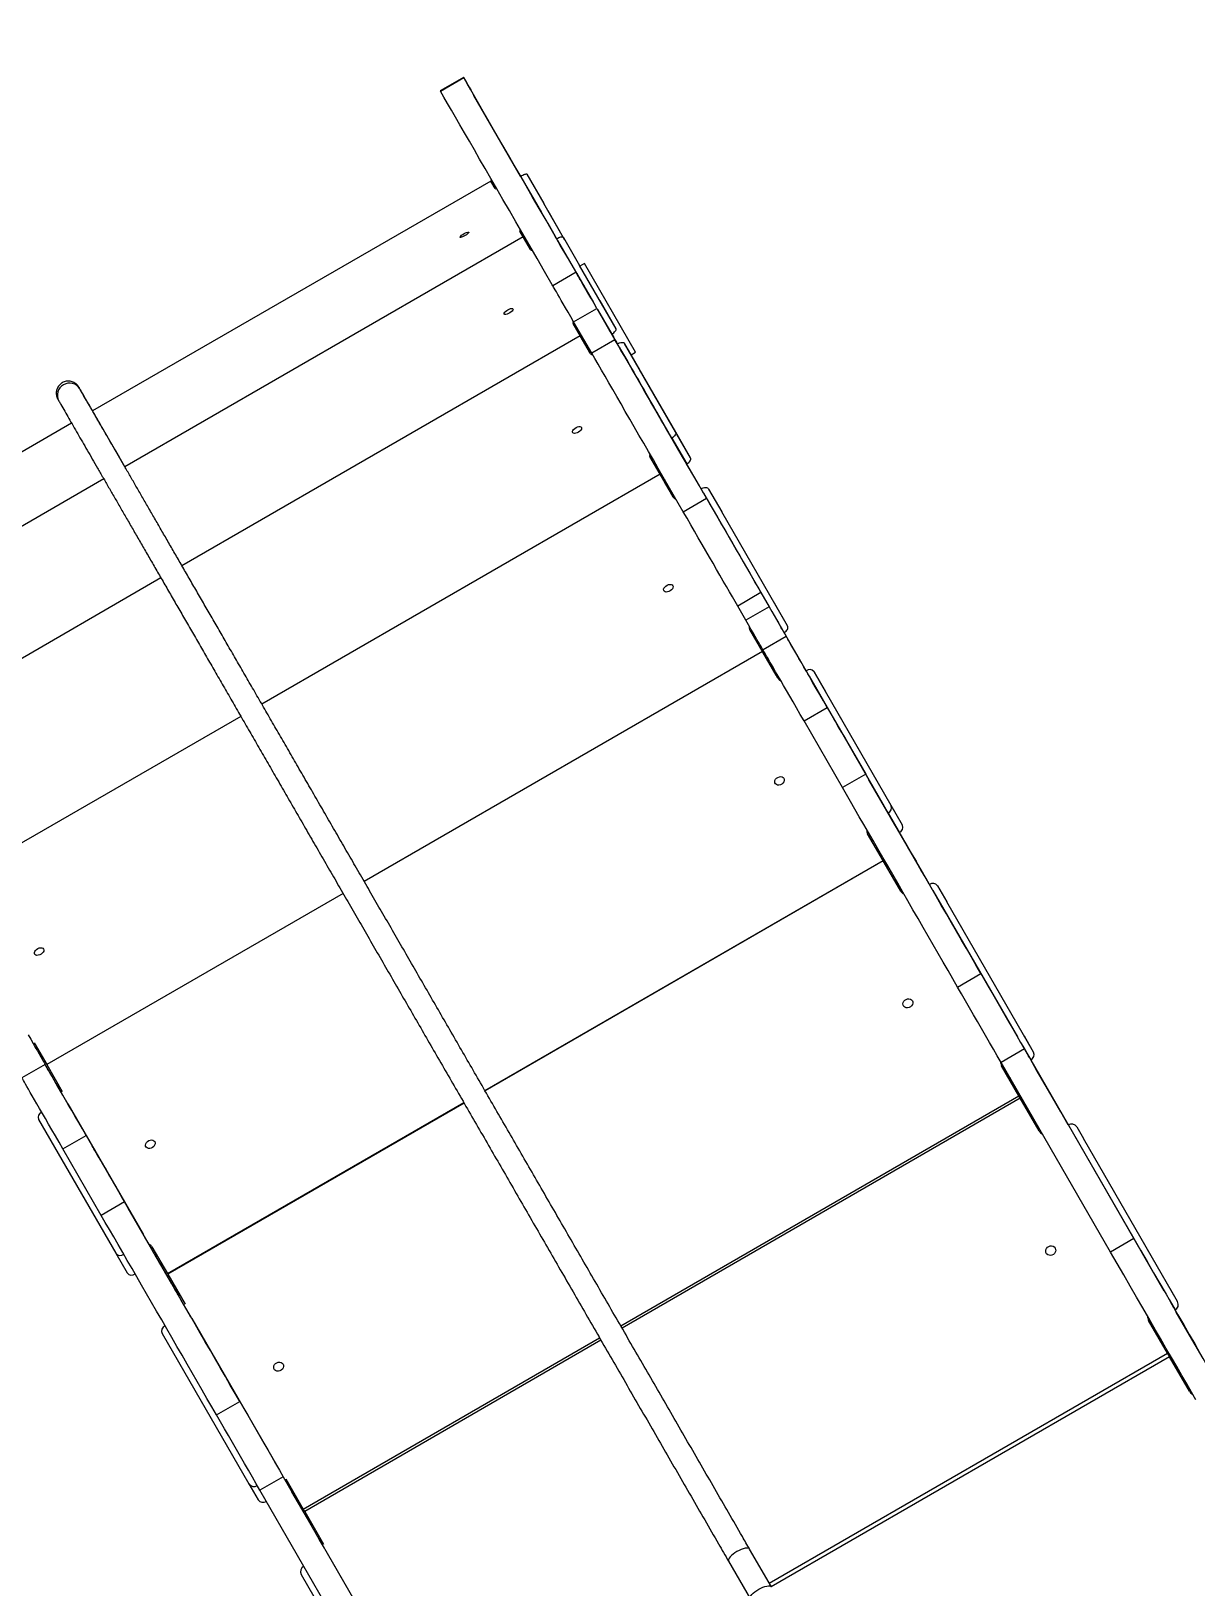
# Model space of a CAD drawing. Header units: millimetres. Extents: x -8083 to 6576, y -6691 to 5601.
# Drawn here: x -3664 to -2754, y 921 to 2137 of the extents above; entities that cross this region are included whole.
import ezdxf

# ---------------------------------------------------------------- set-up
doc = ezdxf.new("R2010")
doc.units = ezdxf.units.MM
for name, color, linetype in [('DIKOM_ОБЪЕКТ', 7, 'Continuous'), ('DIKOM_РАЗМЕР_ЗОНА', 7, 'Continuous'), ('DIKOM_РАЗМЕР_ОБЪЕКТА', 7, 'Continuous')]:
    doc.layers.add(name, color=color, linetype=linetype)
doc.styles.add('style1', font='arial.ttf', dxfattribs={"width": 0.8})
doc.dimstyles.new('1-50', dxfattribs={"dimtxt": 300, "dimasz": 200, "dimexe": 100, "dimexo": 0, "dimgap": 100, "dimtad": 1, "dimtxsty": 'style1', "dimcen": 200, "dimclrd": 7, "dimclre": 7, "dimclrt": 7, "dimadec": 1, "dimazin": 2, "dimtfac": 1, "dimtmove": 0, "dimatfit": 2, "dimfxl": 0, "dimlwd": 25, "dimlwe": 18, "dimarcsym": 0})

# ---------------------------------------------------------------- blocks, each defined once
blk = doc.blocks.new('*D9')
at = {"layer": 'Defpoints', "color": 0, "transparency": 16777216}
for p in [(-396.4, 3600.5), (-7041.6, -3045.5), (-3854.4, -3045.5)]:
    blk.add_point(p, dxfattribs=at)
at = {"layer": 'DIKOM_РАЗМЕР_ОБЪЕКТА', "color": 7, "lineweight": 18, "transparency": 16777216}
for p, q in [((-396.4, 3600.5), (-7141.6, 3600.5)), ((-3854.4, -3045.5), (-7141.6, -3045.5))]:
    blk.add_line(p, q, dxfattribs=at)
at = {"layer": 'DIKOM_РАЗМЕР_ОБЪЕКТА', "color": 7, "lineweight": 25, "transparency": 16777216}
blk.add_line((-7041.6, 3400.5), (-7041.6, -2845.5), dxfattribs=at)
at = {"layer": 'DIKOM_РАЗМЕР_ОБЪЕКТА', "color": 7, "transparency": 16777216}
for points in [[(-7075, 3400.5), (-7008.3, 3400.5), (-7041.6, 3600.5)], [(-7075, -2845.5), (-7008.3, -2845.5), (-7041.6, -3045.5)]]:
    blk.add_solid(points, dxfattribs=at)
at = {"layer": 'DIKOM_РАЗМЕР_ОБЪЕКТА', "color": 7, "transparency": 16777216, "insert": (-7294.8, 463.6), "char_height": 300, "attachment_point": 5, "rotation": 90, "style": 'style1'}
blk.add_mtext('6650', dxfattribs=at)
blk = doc.blocks.new('*D12')
at = {"layer": 'Defpoints', "color": 0, "transparency": 16777216}
for p in [(-682.9, 5600.5), (-7632.5, -5169.1), (-3908.3, -5169.1)]:
    blk.add_point(p, dxfattribs=at)
at = {"layer": 'DIKOM_РАЗМЕР_ЗОНА', "color": 7, "lineweight": 18, "transparency": 16777216}
for p, q in [((-682.9, 5600.5), (-7732.5, 5600.5)), ((-3908.3, -5169.1), (-7732.5, -5169.1))]:
    blk.add_line(p, q, dxfattribs=at)
at = {"layer": 'DIKOM_РАЗМЕР_ЗОНА', "color": 7, "lineweight": 25, "transparency": 16777216}
blk.add_line((-7632.5, 5400.5), (-7632.5, -4969.1), dxfattribs=at)
at = {"layer": 'DIKOM_РАЗМЕР_ЗОНА', "color": 7, "transparency": 16777216}
for points in [[(-7665.9, 5400.5), (-7599.2, 5400.5), (-7632.5, 5600.5)], [(-7665.9, -4969.1), (-7599.2, -4969.1), (-7632.5, -5169.1)]]:
    blk.add_solid(points, dxfattribs=at)
at = {"layer": 'DIKOM_РАЗМЕР_ЗОНА', "color": 7, "transparency": 16777216, "insert": (-7885.7, 474.9), "char_height": 300, "attachment_point": 5, "rotation": 90, "style": 'style1'}
blk.add_mtext('10800', dxfattribs=at)

msp = doc.modelspace()

# ---------------------------------------------------------------- linework, layer by layer
at = {"layer": 'DIKOM_ОБЪЕКТ', "color": 7, "linetype": 'Continuous', "lineweight": 15}
for p, q in [((-3326.058, 2101.04), (-3344.245, 2090.54)), ((-3344.118, 2090.32), (-3325.931, 2100.82)), ((-3281.465, 2023.804), (-3317.937, 2086.974)), ((-3304.679, 2020.007), (-3616.02, 1840.254)), ((-3301.353, 2014.243), (-3304.679, 2020.007)), ((-3301.337, 2014.219), (-3304.679, 2020.007)), ((-3281.23, 2023.388), (-3265.012, 1995.288)), ((-3276.619, 2025.401), (-3263.414, 2002.53)), ((-3246.78, 1973.71), (-3263.414, 2002.53)), ((-3246.78, 1973.71), (-3259.985, 1996.581)), ((-3262.266, 1990.531), (-3253.266, 1974.943)), ((-3260.268, 1987.071), (-3254.399, 1976.906)), ((-3279.489, 1976.359), (-3590.83, 1796.606)), ((-3278.69, 1974.975), (-3282.016, 1980.739)), ((-3273.718, 1966.365), (-3282.016, 1980.739)), ((-3273.755, 1966.425), (-3279.489, 1976.359)), ((-3273.729, 1966.383), (-3279.489, 1976.359)), ((-3273.728, 1966.381), (-3278.69, 1974.975)), ((-3252.482, 1973.578), (-3224.528, 1925.151)), ((-3248.043, 1975.89), (-3235.439, 1954.061)), ((-3246.764, 1973.675), (-3246.78, 1973.71)), ((-3238.122, 1948.679), (-3256.309, 1938.179)), ((-3206.77, 1904.393), (-3235.439, 1954.061)), ((-3231.588, 1955.436), (-3235.072, 1953.424)), ((-3231.588, 1955.436), (-3235.072, 1953.424)), ((-3191.588, 1886.154), (-3231.588, 1955.436)), ((-3231.588, 1955.436), (-3231.588, 1955.436)), ((-3191.588, 1886.154), (-3231.588, 1955.436)), ((-3229.386, 1933.553), (-3233.112, 1940.006)), ((-3232.406, 1938.783), (-3232.403, 1938.785)), ((-3206.77, 1904.393), (-3219.373, 1926.222)), ((-3240, 1909.925), (-3221.814, 1920.425)), ((-3225.846, 1885.407), (-3240, 1909.925)), ((-3221.814, 1920.425), (-3207.66, 1895.907)), ((-3221.348, 1919.642), (-3210.204, 1900.341)), ((-3219.361, 1916.2), (-3213.759, 1906.498)), ((-3234.85, 1899.025), (-3546.19, 1719.273)), ((-3234.693, 1898.753), (-3240.427, 1908.687)), ((-3227.823, 1886.858), (-3240.427, 1908.687)), ((-3226.85, 1885.167), (-3234.85, 1899.025)), ((-3226.813, 1885.105), (-3234.85, 1899.025)), ((-3226.812, 1885.104), (-3234.693, 1898.753)), ((-3210.283, 1900.456), (-3184.483, 1855.763)), ((-3205.781, 1892.712), (-3208.888, 1898.096)), ((-3226.8, 1885.084), (-3227.823, 1886.858)), ((-3207.66, 1895.907), (-3225.846, 1885.407)), ((-3206.598, 1894.075), (-3206.599, 1894.074)), ((-3202.514, 1887.002), (-3206.598, 1894.075)), ((-3204.48, 1890.421), (-3165.48, 1822.861)), ((-3202.516, 1887.001), (-3202.514, 1887.002)), ((-3160.217, 1823.745), (-3200.217, 1893.037)), ((-3200.217, 1893.037), (-3188.526, 1872.788)), ((-3195.079, 1884.138), (-3191.588, 1886.154)), ((-3191.588, 1886.154), (-3191.588, 1886.154)), ((-3148.526, 1803.496), (-3188.526, 1872.788)), ((-3181.616, 1850.805), (-3181.619, 1850.803)), ((-3155.808, 1806.099), (-3181.616, 1850.805)), ((-3632.479, 1830.752), (-3864.132, 1697.007)), ((-3590.822, 1796.61), (-3608.582, 1827.371)), ((-3163.579, 1819.557), (-3159.491, 1812.476)), ((-3163.297, 1819.08), (-3151.606, 1798.831)), ((-3148.526, 1803.496), (-3160.217, 1823.745)), ((-3160.016, 1813.397), (-3154.82, 1804.397)), ((-3172.35, 1790.757), (-3180.35, 1804.615)), ((-3168.658, 1784.366), (-3180.35, 1804.615)), ((-3155.809, 1806.098), (-3155.808, 1806.099)), ((-3172.359, 1790.772), (-3483.698, 1611.02)), ((-3162.074, 1772.956), (-3172.359, 1790.772)), ((-3162.024, 1772.872), (-3172.359, 1790.772)), ((-3172.35, 1790.757), (-3172.35, 1790.757)), ((-3162.022, 1772.87), (-3172.35, 1790.757)), ((-3607.285, 1787.106), (-3838.941, 1653.359)), ((-3162.018, 1772.864), (-3168.658, 1784.366)), ((-3138.583, 1776.269), (-3088.446, 1689.42)), ((-3134.513, 1779.219), (-3124.171, 1761.308)), ((-3154.298, 1761.476), (-3136.111, 1771.977)), ((-3072.748, 1672.232), (-3124.171, 1761.308)), ((-3562.645, 1709.773), (-3794.303, 1576.026)), ((-3093.554, 1698.263), (-3111.741, 1687.763)), ((-3093.554, 1698.263), (-3087.12, 1687.118)), ((-3105.307, 1676.618), (-3111.741, 1687.763)), ((-3087.12, 1687.118), (-3105.307, 1676.618)), ((-3084.615, 1682.785), (-3075.472, 1666.948)), ((-3072.748, 1672.232), (-3083.09, 1690.143)), ((-3082.811, 1679.659), (-3078.214, 1671.698)), ((-3092.01, 1651.59), (-3102.295, 1669.405)), ((-3091.953, 1651.494), (-3102.295, 1669.405)), ((-3073.765, 1663.98), (-3091.952, 1653.48)), ((-3092.431, 1652.319), (-3403.77, 1472.567)), ((-3080.355, 1631.402), (-3092.431, 1652.319)), ((-3083.574, 1636.98), (-3092.431, 1652.319)), ((-3092.01, 1651.59), (-3092.01, 1651.59)), ((-3081.669, 1633.679), (-3092.01, 1651.59)), ((-3081.669, 1633.679), (-3091.953, 1651.494)), ((-3080.301, 1631.31), (-3083.574, 1636.98)), ((-3081.669, 1633.679), (-3081.669, 1633.679)), ((-3055.97, 1633.165), (-2997.103, 1531.197)), ((-2991.69, 1531.821), (-3052.067, 1636.405)), ((-3052.067, 1636.405), (-3043.21, 1621.065)), ((-2982.834, 1516.482), (-3043.21, 1621.065)), ((-3059.888, 1597.934), (-3041.701, 1608.434)), ((-3041.701, 1608.434), (-3011.68, 1556.433)), ((-3500.152, 1601.52), (-3731.811, 1467.772)), ((-3029.867, 1545.933), (-3059.888, 1597.934)), ((-3033.456, 1594.159), (-3033.457, 1594.158)), ((-3030.251, 1588.607), (-3033.456, 1594.159)), ((-3031.606, 1590.951), (-2997.148, 1531.263)), ((-3030.252, 1588.606), (-3030.251, 1588.607)), ((-3011.68, 1556.433), (-3029.867, 1545.933)), ((-3009.112, 1551.993), (-3009.114, 1551.992)), ((-2974.651, 1492.301), (-3009.112, 1551.993)), ((-2994.134, 1526.053), (-2985.277, 1510.714)), ((-2982.834, 1516.482), (-2991.69, 1531.821)), ((-2991.46, 1521.423), (-2987.524, 1514.605)), ((-2998.092, 1488.907), (-3010.167, 1509.824)), ((-3001.311, 1494.485), (-3010.167, 1509.824)), ((-3309.431, 1309.156), (-2998.092, 1488.907)), ((-2997.89, 1488.557), (-3309.229, 1308.806)), ((-2989.235, 1473.568), (-3001.311, 1494.485)), ((-2989.235, 1473.568), (-2998.092, 1488.907)), ((-2984.321, 1465.054), (-2997.89, 1488.557)), ((-2990.736, 1476.168), (-2997.89, 1488.557)), ((-2976.002, 1494.638), (-2972.8, 1489.094)), ((-2974.652, 1492.3), (-2974.651, 1492.301)), ((-2984.264, 1464.957), (-2990.736, 1476.168)), ((-3420.224, 1463.067), (-3651.883, 1329.319)), ((-2959.173, 1465.496), (-2893.026, 1350.919)), ((-2955.426, 1469.006), (-2948.272, 1456.617)), ((-2880.428, 1339.102), (-2948.272, 1456.617)), ((-2939.798, 1389.927), (-2921.611, 1400.427)), ((-2880.428, 1339.102), (-2887.582, 1351.491)), ((-3661.747, 1346.405), (-3651.883, 1329.319)), ((-2887.636, 1341.579), (-2905.822, 1331.079)), ((-2888.964, 1343.884), (-2882.639, 1332.93)), ((-2887.636, 1341.579), (-2802.034, 1193.306)), ((-2887.514, 1341.372), (-2884.334, 1335.866)), ((-3653.136, 1329.48), (-3671.323, 1318.98)), ((-3651.883, 1329.319), (-3639.808, 1308.402)), ((-2820.22, 1182.806), (-2905.822, 1331.079)), ((-2891.884, 1304.94), (-2905.453, 1328.443)), ((-2898.299, 1316.054), (-2905.453, 1328.443)), ((-2884.73, 1292.551), (-2898.299, 1316.054)), ((-3203.222, 1125.189), (-2891.884, 1304.94)), ((-2890.81, 1303.079), (-3202.148, 1123.328)), ((-2884.73, 1292.551), (-2891.884, 1304.94)), ((-2876.082, 1277.569), (-2890.81, 1303.079)), ((-2885.535, 1293.945), (-2890.81, 1303.079)), ((-3635.341, 1298.665), (-3576.474, 1196.697)), ((-3557.544, 1165.907), (-3325.885, 1299.656)), ((-3325.683, 1299.306), (-3557.343, 1165.557)), ((-2876.022, 1277.467), (-2885.535, 1293.945)), ((-2884.73, 1292.551), (-2884.73, 1292.551)), ((-3658.285, 1286.404), (-3597.908, 1181.821)), ((-2850.321, 1276.949), (-2778.521, 1152.584)), ((-2846.716, 1280.705), (-2841.441, 1271.57)), ((-3639.259, 1263.434), (-3621.072, 1273.934)), ((-3621.072, 1273.934), (-3591.051, 1221.933)), ((-2767.8, 1144.017), (-2841.441, 1271.57)), ((-3609.238, 1211.433), (-3639.259, 1263.434)), ((-3612.827, 1259.659), (-3612.828, 1259.658)), ((-3609.622, 1254.107), (-3612.827, 1259.659)), ((-3610.977, 1256.451), (-3576.519, 1196.763)), ((-3609.623, 1254.106), (-3609.622, 1254.107)), ((-3591.051, 1221.933), (-3609.238, 1211.433)), ((-3588.483, 1217.493), (-3588.485, 1217.492)), ((-3554.022, 1157.801), (-3588.483, 1217.493)), ((-2802.034, 1193.306), (-2820.22, 1182.806)), ((-3597.908, 1181.821), (-3589.051, 1166.482)), ((-3569.62, 1186.824), (-3557.544, 1165.907)), ((-3557.342, 1165.558), (-3557.544, 1165.907)), ((-3557.343, 1165.557), (-3543.774, 1142.054)), ((-3555.373, 1160.138), (-3552.171, 1154.594)), ((-3554.023, 1157.8), (-3554.022, 1157.801)), ((-2774.493, 1145.608), (-2769.829, 1137.531)), ((-2773.276, 1143.5), (-2770.932, 1139.44)), ((-2767.8, 1144.017), (-2773.075, 1153.152)), ((-3538.544, 1130.996), (-3472.397, 1016.419)), ((-3561.644, 1119.006), (-3493.8, 1001.491)), ((-2775.747, 1103.777), (-2790.475, 1129.288)), ((-2785.2, 1120.153), (-2790.475, 1129.288)), ((-2770.472, 1094.643), (-2785.2, 1120.153)), ((-3451.337, 981.94), (-3219.677, 1115.689)), ((-3218.603, 1113.828), (-3450.262, 980.079)), ((-3087.085, 924.026), (-2775.747, 1103.777)), ((-2774.124, 1100.966), (-3085.462, 921.215)), ((-2770.472, 1094.643), (-2775.747, 1103.777)), ((-2758.599, 1074.076), (-2774.124, 1100.966)), ((-2770.858, 1095.311), (-2774.124, 1100.966)), ((-2758.538, 1073.972), (-2770.858, 1095.311)), ((-3519.169, 1055.427), (-3500.982, 1065.927)), ((-3493.8, 1001.491), (-3486.646, 989.102)), ((-3467.007, 1007.079), (-3485.193, 996.579)), ((-3467.007, 1007.079), (-3381.405, 858.806)), ((-3464.905, 1005.443), (-3451.337, 981.94)), ((-3399.591, 848.306), (-3485.193, 996.579)), ((-3450.262, 980.079), (-3451.337, 981.94)), ((-3450.262, 980.079), (-3435.534, 954.569)), ((-3085.376, 921.066), (-3102.396, 950.546)), ((-3429.692, 942.449), (-3357.892, 818.084)), ((-3118.851, 941.046), (-3101.831, 911.566)), ((-3452.933, 930.705), (-3379.293, 803.152))]:
    msp.add_line(p, q, dxfattribs=at)
at = {"layer": 'DIKOM_ОБЪЕКТ', "color": 7, "linetype": 'Continuous', "lineweight": 15, "flags": 128}
for points in [[(-3325.931, 2100.82), (-3326.057, 2101.038), (-3325.977, 2100.9), (-3325.694, 2100.41), (-3325.215, 2099.579), (-3324.551, 2098.43), (-3323.721, 2096.993), (-3322.745, 2095.303), (-3321.65, 2093.406), (-3320.462, 2091.349), (-3319.214, 2089.187), (-3317.937, 2086.974)], [(-3232.403, 1938.785), (-3238.574, 1949.475), (-3244.579, 1959.876), (-3250.415, 1969.988), (-3256.084, 1979.808), (-3261.583, 1989.335), (-3266.912, 1998.567), (-3272.071, 2007.503), (-3277.057, 2016.142), (-3281.871, 2024.482), (-3286.511, 2032.521), (-3290.978, 2040.259), (-3295.27, 2047.695), (-3299.386, 2054.827), (-3303.326, 2061.654), (-3307.09, 2068.174), (-3310.676, 2074.388), (-3314.085, 2080.294), (-3317.315, 2085.891), (-3320.367, 2091.178), (-3323.239, 2096.155), (-3325.931, 2100.82)], [(-3344.118, 2090.32), (-3344.244, 2090.538), (-3344.245, 2090.54)], [(-3256.303, 1938.182), (-3256.761, 1938.975), (-3262.765, 1949.376), (-3268.602, 1959.488), (-3274.27, 1969.308), (-3279.77, 1978.835), (-3285.099, 1988.067), (-3290.257, 1997.003), (-3295.243, 2005.642), (-3300.057, 2013.982), (-3304.698, 2022.021), (-3309.164, 2029.759), (-3313.456, 2037.195), (-3317.572, 2044.327), (-3321.513, 2051.153), (-3325.277, 2057.674), (-3328.863, 2063.888), (-3332.272, 2069.794), (-3335.502, 2075.391), (-3338.553, 2080.678), (-3341.425, 2085.655), (-3344.118, 2090.32)], [(-3281.469, 2023.802), (-3280.614, 2024.272), (-3279.771, 2024.69), (-3278.975, 2025.039), (-3278.254, 2025.306), (-3277.637, 2025.48), (-3277.147, 2025.556), (-3276.803, 2025.529), (-3276.619, 2025.401)], [(-3281.23, 2023.388), (-3281.317, 2023.539), (-3281.317, 2023.54)], [(-3321.995, 1979.991), (-3322.027, 1979.69), (-3322.363, 1979.238), (-3322.974, 1978.675), (-3323.807, 1978.051), (-3324.786, 1977.422), (-3325.825, 1976.844), (-3326.831, 1976.367), (-3327.716, 1976.035), (-3328.4, 1975.877), (-3328.823, 1975.906), (-3328.947, 1976.121), (-3328.761, 1976.502), (-3328.282, 1977.015), (-3327.552, 1977.615), (-3326.636, 1978.248), (-3325.615, 1978.859), (-3324.581, 1979.393), (-3323.625, 1979.801), (-3322.832, 1980.049), (-3322.272, 1980.115), (-3321.995, 1979.991)], [(-3253.251, 1974.916), (-3253.652, 1975.611), (-3254.399, 1976.906)], [(-3253.269, 1974.942), (-3252.407, 1975.4), (-3251.544, 1975.781), (-3250.712, 1976.069), (-3249.945, 1976.255), (-3249.271, 1976.331), (-3248.716, 1976.293), (-3248.301, 1976.145), (-3248.043, 1975.89)], [(-3252.482, 1973.578), (-3252.69, 1973.938), (-3252.747, 1974.038)], [(-3221.814, 1920.425), (-3224.061, 1924.317), (-3226.155, 1927.946), (-3228.093, 1931.303), (-3229.87, 1934.382), (-3231.483, 1937.174), (-3232.927, 1939.675), (-3234.198, 1941.879), (-3235.296, 1943.78), (-3236.216, 1945.375), (-3236.957, 1946.659), (-3237.518, 1947.631), (-3237.897, 1948.287), (-3238.093, 1948.627), (-3238.105, 1948.649), (-3237.935, 1948.355), (-3237.581, 1947.743), (-3237.045, 1946.816), (-3236.329, 1945.576), (-3235.433, 1944.025), (-3234.36, 1942.167), (-3233.112, 1940.006)], [(-3240, 1909.925), (-3242.247, 1913.817), (-3244.342, 1917.446), (-3246.28, 1920.803), (-3248.057, 1923.882), (-3249.669, 1926.674), (-3251.113, 1929.175), (-3252.385, 1931.379), (-3253.482, 1933.28), (-3254.403, 1934.875), (-3255.144, 1936.159), (-3255.705, 1937.131), (-3256.083, 1937.787), (-3256.279, 1938.127), (-3256.309, 1938.179)], [(-3232.403, 1938.785), (-3231.033, 1936.41), (-3229.83, 1934.327), (-3228.8, 1932.542), (-3227.945, 1931.062), (-3227.269, 1929.89), (-3226.774, 1929.032), (-3226.461, 1928.49), (-3226.332, 1928.265), (-3226.386, 1928.358), (-3226.624, 1928.77), (-3227.044, 1929.498), (-3227.646, 1930.54), (-3228.428, 1931.893), (-3229.386, 1933.553)], [(-3287.402, 1920.056), (-3287.344, 1919.601), (-3287.6, 1919.009), (-3288.146, 1918.332), (-3288.933, 1917.631), (-3289.892, 1916.967), (-3290.938, 1916.4), (-3291.977, 1915.981), (-3292.917, 1915.745), (-3293.676, 1915.715), (-3294.184, 1915.893), (-3294.398, 1916.263), (-3294.298, 1916.793), (-3293.893, 1917.434), (-3293.218, 1918.131), (-3292.335, 1918.821), (-3291.321, 1919.444), (-3290.267, 1919.942), (-3289.266, 1920.274), (-3288.407, 1920.408), (-3287.767, 1920.333), (-3287.402, 1920.056)], [(-3210.283, 1900.456), (-3211.17, 1901.992), (-3211.891, 1903.24), (-3212.437, 1904.187), (-3212.801, 1904.818), (-3212.979, 1905.126), (-3212.969, 1905.108), (-3212.77, 1904.764), (-3212.385, 1904.098), (-3211.819, 1903.118), (-3211.08, 1901.837), (-3210.175, 1900.271), (-3209.118, 1898.44), (-3207.92, 1896.366), (-3206.598, 1894.075)], [(-3210.204, 1900.341), (-3209.376, 1900.859), (-3208.615, 1901.416), (-3207.949, 1901.992), (-3207.405, 1902.563), (-3207.002, 1903.11), (-3206.757, 1903.609), (-3206.679, 1904.042), (-3206.77, 1904.393)], [(-3210.116, 1900.223), (-3209.436, 1899.045), (-3208.888, 1898.096)], [(-3205.78, 1892.684), (-3205.983, 1893.036), (-3206.499, 1893.93), (-3207.081, 1894.937), (-3207.675, 1895.967), (-3208.23, 1896.928), (-3208.696, 1897.736), (-3209.032, 1898.317), (-3209.208, 1898.622), (-3209.208, 1898.622), (-3209.032, 1898.318), (-3208.696, 1897.736), (-3208.23, 1896.929), (-3207.675, 1895.968), (-3207.081, 1894.938), (-3206.499, 1893.931), (-3205.983, 1893.037), (-3205.774, 1892.675)], [(-3154.298, 1761.476), (-3158.219, 1768.269), (-3162.143, 1775.065), (-3166.061, 1781.85), (-3169.963, 1788.609), (-3173.841, 1795.325), (-3177.685, 1801.985), (-3181.489, 1808.572), (-3185.241, 1815.073), (-3188.936, 1821.472), (-3192.563, 1827.755), (-3196.115, 1833.907), (-3199.584, 1839.916), (-3202.962, 1845.767), (-3206.242, 1851.448), (-3209.415, 1856.944), (-3212.475, 1862.245), (-3215.415, 1867.338), (-3218.228, 1872.211), (-3220.909, 1876.854), (-3223.45, 1881.256), (-3225.846, 1885.407)], [(-3136.111, 1771.977), (-3140.033, 1778.769), (-3143.957, 1785.565), (-3147.874, 1792.35), (-3151.776, 1799.109), (-3155.654, 1805.826), (-3159.499, 1812.485), (-3163.302, 1819.072), (-3167.055, 1825.573), (-3170.749, 1831.972), (-3174.377, 1838.255), (-3177.929, 1844.407), (-3181.398, 1850.416), (-3184.776, 1856.267), (-3188.055, 1861.948), (-3191.229, 1867.444), (-3194.288, 1872.745), (-3197.229, 1877.838), (-3200.042, 1882.711), (-3202.722, 1887.354), (-3205.264, 1891.756), (-3207.66, 1895.907)], [(-3205.797, 1892.702), (-3204.929, 1893.148), (-3204.045, 1893.494), (-3203.181, 1893.726), (-3202.369, 1893.836), (-3201.642, 1893.819), (-3201.025, 1893.675), (-3200.545, 1893.411), (-3200.217, 1893.037)], [(-3204.48, 1890.421), (-3204.804, 1890.981), (-3204.982, 1891.29), (-3205.016, 1891.349)], [(-3202.514, 1887.002), (-3201.083, 1884.525), (-3199.563, 1881.891), (-3197.972, 1879.134), (-3196.328, 1876.289), (-3194.655, 1873.391), (-3192.972, 1870.477), (-3191.302, 1867.582), (-3189.664, 1864.745), (-3188.079, 1862), (-3186.567, 1859.382), (-3185.148, 1856.924), (-3183.839, 1854.656), (-3182.656, 1852.608), (-3181.616, 1850.805)], [(-3163.579, 1819.557), (-3165.01, 1822.034), (-3166.531, 1824.669), (-3168.123, 1827.426), (-3169.766, 1830.272), (-3171.44, 1833.171), (-3173.123, 1836.086), (-3174.794, 1838.981), (-3176.433, 1841.819), (-3178.018, 1844.565), (-3179.53, 1847.184), (-3180.949, 1849.643), (-3182.259, 1851.911), (-3183.441, 1853.959), (-3184.483, 1855.763)], [(-3233.911, 1827.391), (-3233.77, 1826.792), (-3233.949, 1826.068), (-3234.433, 1825.284), (-3235.179, 1824.509), (-3236.119, 1823.813), (-3237.171, 1823.257), (-3238.241, 1822.891), (-3239.234, 1822.747), (-3240.062, 1822.837), (-3240.651, 1823.155), (-3240.949, 1823.672), (-3240.93, 1824.341), (-3240.595, 1825.103), (-3239.973, 1825.891), (-3239.121, 1826.635), (-3238.113, 1827.268), (-3237.04, 1827.734), (-3235.997, 1827.992), (-3235.076, 1828.019), (-3234.359, 1827.813), (-3233.911, 1827.391)], [(-3160.217, 1823.745), (-3160.056, 1823.275), (-3160.068, 1822.726), (-3160.252, 1822.121), (-3160.601, 1821.482), (-3161.102, 1820.833), (-3161.735, 1820.201), (-3162.477, 1819.609), (-3163.297, 1819.08)], [(-3155.808, 1806.099), (-3154.903, 1804.532), (-3154.166, 1803.255), (-3153.607, 1802.286), (-3153.231, 1801.636), (-3153.046, 1801.315), (-3153.052, 1801.325), (-3153.25, 1801.668), (-3153.637, 1802.338), (-3154.209, 1803.327), (-3154.956, 1804.623), (-3155.872, 1806.208), (-3156.942, 1808.061), (-3158.154, 1810.16), (-3159.491, 1812.476)], [(-3152.82, 1800.934), (-3152.828, 1800.948), (-3152.956, 1801.17), (-3153.233, 1801.648), (-3153.647, 1802.365), (-3154.183, 1803.293), (-3154.82, 1804.397)], [(-3151.606, 1798.831), (-3150.785, 1799.36), (-3150.044, 1799.952), (-3149.411, 1800.585), (-3148.91, 1801.233), (-3148.561, 1801.872), (-3148.377, 1802.477), (-3148.365, 1803.026), (-3148.526, 1803.496)], [(-3140.492, 1779.602), (-3141.704, 1781.702), (-3146.015, 1789.169), (-3150.159, 1796.348), (-3151.677, 1798.978)], [(-3140.45, 1779.502), (-3139.575, 1779.937), (-3138.671, 1780.247), (-3137.774, 1780.422), (-3136.918, 1780.455), (-3136.136, 1780.344), (-3135.458, 1780.094), (-3134.91, 1779.714), (-3134.513, 1779.219)], [(-3138.583, 1776.269), (-3139.026, 1777.036), (-3139.334, 1777.569), (-3139.496, 1777.849), (-3139.519, 1777.89)], [(-3136.111, 1771.977), (-3133.181, 1766.902), (-3130.234, 1761.796), (-3127.28, 1756.68), (-3124.332, 1751.574), (-3121.402, 1746.499), (-3118.501, 1741.474), (-3115.641, 1736.521), (-3112.834, 1731.659), (-3110.09, 1726.907), (-3107.422, 1722.284), (-3104.839, 1717.81), (-3102.351, 1713.502), (-3099.97, 1709.377), (-3097.704, 1705.452), (-3095.563, 1701.742), (-3093.554, 1698.263)], [(-3111.741, 1687.763), (-3113.749, 1691.242), (-3115.891, 1694.952), (-3118.157, 1698.877), (-3120.538, 1703.002), (-3123.025, 1707.31), (-3125.609, 1711.784), (-3128.277, 1716.407), (-3131.021, 1721.159), (-3133.828, 1726.021), (-3136.687, 1730.974), (-3139.589, 1735.999), (-3142.519, 1741.074), (-3145.466, 1746.18), (-3148.42, 1751.296), (-3151.368, 1756.402), (-3154.298, 1761.476)], [(-3162.495, 1703.681), (-3162.27, 1702.935), (-3162.373, 1702.079), (-3162.794, 1701.187), (-3163.497, 1700.339), (-3164.418, 1699.61), (-3165.477, 1699.065), (-3166.578, 1698.752), (-3167.624, 1698.7), (-3168.523, 1698.913), (-3169.193, 1699.371), (-3169.576, 1700.035), (-3169.638, 1700.845), (-3169.373, 1701.729), (-3168.805, 1702.609), (-3167.983, 1703.407), (-3166.982, 1704.051), (-3165.89, 1704.484), (-3164.805, 1704.669), (-3163.821, 1704.588), (-3163.028, 1704.248), (-3162.495, 1703.681)], [(-3087.12, 1687.118), (-3085.08, 1683.584), (-3083.19, 1680.31), (-3081.455, 1677.305), (-3079.881, 1674.578), (-3078.474, 1672.14), (-3077.237, 1669.997), (-3076.174, 1668.156), (-3075.29, 1666.624), (-3074.586, 1665.405), (-3074.066, 1664.503), (-3073.73, 1663.921), (-3073.58, 1663.66), (-3073.616, 1663.723)], [(-3091.951, 1653.481), (-3092.252, 1654.003), (-3092.773, 1654.905), (-3093.476, 1656.124), (-3094.361, 1657.656), (-3095.423, 1659.497), (-3096.66, 1661.64), (-3098.068, 1664.078), (-3099.641, 1666.805), (-3101.376, 1669.81), (-3103.267, 1673.085), (-3105.307, 1676.618)], [(-3076.786, 1669.224), (-3076.801, 1669.25), (-3076.945, 1669.501), (-3077.237, 1670.007), (-3077.666, 1670.749), (-3078.214, 1671.698)], [(-3058.319, 1637.254), (-3064.583, 1648.104), (-3071.089, 1659.375), (-3075.498, 1667.012)], [(-3075.472, 1666.948), (-3074.658, 1667.489), (-3073.937, 1668.117), (-3073.337, 1668.806), (-3072.88, 1669.531), (-3072.585, 1670.264), (-3072.463, 1670.976), (-3072.518, 1671.641), (-3072.748, 1672.232)], [(-3041.701, 1608.434), (-3044.691, 1613.613), (-3047.561, 1618.585), (-3050.306, 1623.34), (-3052.921, 1627.87), (-3055.401, 1632.165), (-3057.74, 1636.217), (-3059.935, 1640.019), (-3061.98, 1643.562), (-3063.873, 1646.84), (-3065.608, 1649.847), (-3067.184, 1652.576), (-3068.596, 1655.023), (-3069.842, 1657.182), (-3070.921, 1659.05), (-3071.828, 1660.622), (-3072.563, 1661.896), (-3073.125, 1662.869), (-3073.511, 1663.539), (-3073.722, 1663.905), (-3073.757, 1663.966), (-3073.616, 1663.723)], [(-3059.888, 1597.934), (-3062.877, 1603.113), (-3065.747, 1608.085), (-3068.493, 1612.84), (-3071.108, 1617.37), (-3073.588, 1621.665), (-3075.927, 1625.717), (-3078.121, 1629.519), (-3080.167, 1633.062), (-3082.059, 1636.34), (-3083.795, 1639.347), (-3085.37, 1642.077), (-3086.783, 1644.523), (-3088.029, 1646.683), (-3089.107, 1648.55), (-3090.014, 1650.122), (-3090.749, 1651.396), (-3091.311, 1652.369), (-3091.697, 1653.039), (-3091.909, 1653.405), (-3091.952, 1653.48)], [(-3055.97, 1633.165), (-3056.509, 1634.098), (-3056.926, 1634.82), (-3057.205, 1635.304), (-3057.336, 1635.532), (-3057.346, 1635.549)], [(-3031.606, 1590.951), (-3032.833, 1593.076), (-3033.923, 1594.964), (-3034.862, 1596.592), (-3035.639, 1597.938), (-3036.245, 1598.986), (-3036.67, 1599.723), (-3036.91, 1600.14), (-3036.963, 1600.231), (-3036.826, 1599.995), (-3036.503, 1599.436), (-3035.997, 1598.559), (-3035.315, 1597.377), (-3034.464, 1595.904), (-3033.456, 1594.159)], [(-3030.251, 1588.607), (-3029.099, 1586.612), (-3027.816, 1584.391), (-3026.42, 1581.973), (-3024.928, 1579.388), (-3023.358, 1576.669), (-3021.73, 1573.849), (-3020.064, 1570.964), (-3018.382, 1568.051), (-3016.705, 1565.146), (-3015.054, 1562.286), (-3013.449, 1559.507), (-3011.911, 1556.843), (-3010.459, 1554.328), (-3009.112, 1551.993)], [(-3075.572, 1553.113), (-3075.281, 1552.253), (-3075.324, 1551.292), (-3075.696, 1550.316), (-3076.366, 1549.41), (-3077.272, 1548.655), (-3078.335, 1548.119), (-3079.461, 1547.849), (-3080.549, 1547.868), (-3081.503, 1548.177), (-3082.237, 1548.745), (-3082.687, 1549.525), (-3082.812, 1550.445), (-3082.602, 1551.425), (-3082.075, 1552.377), (-3081.278, 1553.217), (-3080.282, 1553.87), (-3079.176, 1554.277), (-3078.056, 1554.404), (-3077.024, 1554.238), (-3076.171, 1553.795), (-3075.572, 1553.113)], [(-2939.798, 1389.927), (-2943.496, 1396.332), (-2947.258, 1402.848), (-2951.076, 1409.461), (-2954.943, 1416.158), (-2958.849, 1422.925), (-2962.788, 1429.746), (-2966.75, 1436.61), (-2970.729, 1443.5), (-2974.714, 1450.403), (-2978.699, 1457.305), (-2982.675, 1464.191), (-2986.633, 1471.047), (-2990.565, 1477.858), (-2994.464, 1484.611), (-2998.321, 1491.291), (-3002.128, 1497.885), (-3005.877, 1504.379), (-3009.56, 1510.759), (-3013.17, 1517.012), (-3016.7, 1523.126), (-3020.141, 1529.087), (-3023.488, 1534.883), (-3026.732, 1540.502), (-3029.867, 1545.933)], [(-2921.611, 1400.427), (-2925.309, 1406.832), (-2929.072, 1413.348), (-2932.89, 1419.961), (-2936.756, 1426.658), (-2940.663, 1433.425), (-2944.601, 1440.246), (-2948.564, 1447.109), (-2952.542, 1454), (-2956.528, 1460.903), (-2960.512, 1467.805), (-2964.488, 1474.691), (-2968.446, 1481.547), (-2972.378, 1488.358), (-2976.278, 1495.111), (-2980.134, 1501.791), (-2983.941, 1508.385), (-2987.69, 1514.879), (-2991.374, 1521.259), (-2994.984, 1527.513), (-2998.513, 1533.626), (-3001.955, 1539.587), (-3005.301, 1545.383), (-3008.545, 1551.002), (-3011.68, 1556.433)], [(-2976.002, 1494.638), (-2977.154, 1496.635), (-2978.437, 1498.856), (-2979.834, 1501.275), (-2981.327, 1503.861), (-2982.897, 1506.581), (-2984.526, 1509.401), (-2986.191, 1512.287), (-2987.874, 1515.201), (-2989.552, 1518.106), (-2991.203, 1520.967), (-2992.808, 1523.748), (-2994.347, 1526.413), (-2995.8, 1528.928), (-2997.148, 1531.263)], [(-2986.542, 1512.906), (-2986.574, 1512.962), (-2986.749, 1513.264), (-2987.07, 1513.819), (-2987.524, 1514.605)], [(-2961.924, 1470.278), (-2967.334, 1479.65), (-2975.602, 1493.971), (-2983.746, 1508.078), (-2985.308, 1510.783)], [(-2974.651, 1492.301), (-2973.424, 1490.176), (-2972.334, 1488.288), (-2971.394, 1486.661), (-2970.617, 1485.314), (-2970.012, 1484.266), (-2969.587, 1483.529), (-2969.346, 1483.112), (-2969.293, 1483.021), (-2969.43, 1483.256), (-2969.753, 1483.816), (-2970.259, 1484.692), (-2970.942, 1485.875), (-2971.792, 1487.348), (-2972.8, 1489.094)], [(-2959.173, 1465.496), (-2959.794, 1466.572), (-2960.31, 1467.465), (-2960.701, 1468.142), (-2960.951, 1468.576), (-2961.052, 1468.75), (-2961.054, 1468.754)], [(-3654.398, 1419.681), (-3654.173, 1418.936), (-3654.275, 1418.079), (-3654.697, 1417.187), (-3655.399, 1416.338), (-3656.321, 1415.61), (-3657.379, 1415.065), (-3658.48, 1414.752), (-3659.527, 1414.7), (-3660.425, 1414.913), (-3661.095, 1415.371), (-3661.479, 1416.035), (-3661.541, 1416.845), (-3661.276, 1417.729), (-3660.707, 1418.609), (-3659.886, 1419.407), (-3658.885, 1420.051), (-3657.793, 1420.485), (-3656.707, 1420.669), (-3655.724, 1420.588), (-3654.93, 1420.248), (-3654.398, 1419.681)], [(-2921.611, 1400.427), (-2918.535, 1395.099), (-2915.427, 1389.717), (-2912.298, 1384.296), (-2909.156, 1378.853), (-2906.011, 1373.406), (-2902.873, 1367.972), (-2899.753, 1362.568), (-2896.66, 1357.209), (-2893.603, 1351.914), (-2890.591, 1346.699), (-2887.636, 1341.579)], [(-2905.822, 1331.079), (-2908.778, 1336.199), (-2911.789, 1341.414), (-2914.846, 1346.709), (-2917.939, 1352.068), (-2921.06, 1357.472), (-2924.197, 1362.906), (-2927.342, 1368.353), (-2930.484, 1373.796), (-2933.614, 1379.217), (-2936.722, 1384.599), (-2939.798, 1389.927)], [(-2975.198, 1379.249), (-2974.852, 1378.294), (-2974.845, 1377.246), (-2975.176, 1376.199), (-2975.817, 1375.245), (-2976.712, 1374.469), (-2977.779, 1373.94), (-2978.925, 1373.704), (-2980.048, 1373.784), (-2981.047, 1374.172), (-2981.835, 1374.833), (-2982.34, 1375.709), (-2982.519, 1376.721), (-2982.355, 1377.781), (-2981.863, 1378.793), (-2981.086, 1379.668), (-2980.095, 1380.328), (-2978.975, 1380.714), (-2977.828, 1380.793), (-2976.755, 1380.556), (-2975.852, 1380.026), (-2975.198, 1379.249)], [(-3666.491, 1352.618), (-3664.451, 1349.085), (-3662.561, 1345.81), (-3660.826, 1342.805), (-3659.252, 1340.078), (-3657.845, 1337.64), (-3656.608, 1335.497), (-3655.545, 1333.656), (-3654.661, 1332.124), (-3653.957, 1330.905), (-3653.437, 1330.003), (-3653.101, 1329.421), (-3652.951, 1329.16), (-3652.987, 1329.223)], [(-3639.311, 1305.563), (-3643.953, 1313.604), (-3650.46, 1324.875), (-3653.423, 1330.007)], [(-3621.072, 1273.934), (-3624.062, 1279.113), (-3626.932, 1284.085), (-3629.677, 1288.84), (-3632.292, 1293.37), (-3634.772, 1297.665), (-3637.111, 1301.717), (-3639.306, 1305.519), (-3641.351, 1309.062), (-3643.244, 1312.341), (-3644.98, 1315.347), (-3646.555, 1318.077), (-3647.967, 1320.523), (-3649.213, 1322.682), (-3650.292, 1324.55), (-3651.199, 1326.122), (-3651.934, 1327.396), (-3652.496, 1328.369), (-3652.882, 1329.039), (-3653.093, 1329.405), (-3653.128, 1329.466), (-3652.987, 1329.223)], [(-2883.726, 1334.814), (-2883.781, 1334.909), (-2883.986, 1335.263), (-2884.334, 1335.866)], [(-2853.381, 1282.265), (-2859.205, 1292.352), (-2868.796, 1308.965), (-2878.288, 1325.408), (-2882.653, 1332.969)], [(-3639.259, 1263.434), (-3642.248, 1268.613), (-3645.118, 1273.585), (-3647.864, 1278.34), (-3650.479, 1282.87), (-3652.959, 1287.165), (-3655.298, 1291.217), (-3657.492, 1295.019), (-3659.538, 1298.562), (-3661.431, 1301.84), (-3663.166, 1304.847), (-3664.742, 1307.576), (-3666.154, 1310.023), (-3667.4, 1312.182), (-3668.478, 1314.05), (-3669.386, 1315.622), (-3670.12, 1316.896), (-3670.682, 1317.869), (-3671.068, 1318.539), (-3671.28, 1318.905), (-3671.323, 1318.98)], [(-3635.341, 1298.665), (-3635.88, 1299.598), (-3636.297, 1300.32), (-3636.576, 1300.804), (-3636.707, 1301.032), (-3636.717, 1301.049)], [(-3610.977, 1256.451), (-3612.204, 1258.576), (-3613.294, 1260.464), (-3614.233, 1262.091), (-3615.01, 1263.438), (-3615.616, 1264.486), (-3616.041, 1265.223), (-3616.281, 1265.64), (-3616.334, 1265.731), (-3616.198, 1265.495), (-3615.874, 1264.936), (-3615.368, 1264.059), (-3614.686, 1262.877), (-3613.835, 1261.404), (-3612.827, 1259.659)], [(-3567.475, 1269.113), (-3567.184, 1268.253), (-3567.226, 1267.293), (-3567.599, 1266.316), (-3568.268, 1265.41), (-3569.174, 1264.655), (-3570.238, 1264.119), (-3571.364, 1263.849), (-3572.451, 1263.868), (-3573.405, 1264.176), (-3574.139, 1264.746), (-3574.589, 1265.525), (-3574.715, 1266.445), (-3574.505, 1267.425), (-3573.978, 1268.377), (-3573.181, 1269.217), (-3572.185, 1269.87), (-3571.078, 1270.277), (-3569.959, 1270.404), (-3568.927, 1270.238), (-3568.073, 1269.795), (-3567.475, 1269.113)], [(-3609.622, 1254.107), (-3608.47, 1252.112), (-3607.187, 1249.891), (-3605.791, 1247.473), (-3604.299, 1244.888), (-3602.729, 1242.169), (-3601.101, 1239.349), (-3599.435, 1236.465), (-3597.753, 1233.552), (-3596.076, 1230.647), (-3594.425, 1227.786), (-3592.82, 1225.007), (-3591.282, 1222.343), (-3589.83, 1219.828), (-3588.483, 1217.493)], [(-3500.982, 1065.927), (-3504.68, 1072.332), (-3508.443, 1078.848), (-3512.261, 1085.461), (-3516.127, 1092.158), (-3520.034, 1098.924), (-3523.972, 1105.746), (-3527.935, 1112.61), (-3531.913, 1119.5), (-3535.899, 1126.403), (-3539.883, 1133.305), (-3543.859, 1140.191), (-3547.817, 1147.047), (-3551.75, 1153.858), (-3555.648, 1160.611), (-3559.505, 1167.291), (-3563.312, 1173.885), (-3567.061, 1180.379), (-3570.745, 1186.759), (-3574.355, 1193.013), (-3577.884, 1199.126), (-3581.326, 1205.087), (-3584.672, 1210.883), (-3587.916, 1216.502), (-3591.051, 1221.933)], [(-3519.169, 1055.427), (-3522.867, 1061.832), (-3526.629, 1068.348), (-3530.447, 1074.961), (-3534.314, 1081.658), (-3538.22, 1088.424), (-3542.159, 1095.246), (-3546.121, 1102.11), (-3550.1, 1109), (-3554.085, 1115.903), (-3558.07, 1122.805), (-3562.046, 1129.691), (-3566.003, 1136.547), (-3569.936, 1143.358), (-3573.835, 1150.111), (-3577.692, 1156.791), (-3581.499, 1163.385), (-3585.248, 1169.879), (-3588.931, 1176.259), (-3592.541, 1182.513), (-3596.071, 1188.626), (-3599.512, 1194.587), (-3602.859, 1200.383), (-3606.103, 1206.002), (-3609.238, 1211.433)], [(-3555.373, 1160.138), (-3556.525, 1162.134), (-3557.808, 1164.356), (-3559.205, 1166.775), (-3560.698, 1169.36), (-3562.268, 1172.081), (-3563.897, 1174.901), (-3565.562, 1177.787), (-3567.245, 1180.701), (-3568.923, 1183.606), (-3570.574, 1186.467), (-3572.179, 1189.248), (-3573.718, 1191.913), (-3575.171, 1194.428), (-3576.519, 1196.763)], [(-2802.034, 1193.306), (-2796.819, 1184.274), (-2791.694, 1175.396), (-2786.663, 1166.683), (-2781.731, 1158.14), (-2776.904, 1149.778), (-2772.185, 1141.604), (-2767.579, 1133.626), (-2763.09, 1125.851), (-2758.723, 1118.286), (-2754.482, 1110.94), (-2750.371, 1103.819)], [(-2863.589, 1185.928), (-2863.2, 1184.899), (-2863.154, 1183.784), (-2863.454, 1182.682), (-2864.074, 1181.69), (-2864.958, 1180.898), (-2866.029, 1180.374), (-2867.191, 1180.167), (-2868.341, 1180.293), (-2869.375, 1180.743), (-2870.204, 1181.475), (-2870.753, 1182.426), (-2870.973, 1183.51), (-2870.845, 1184.631), (-2870.38, 1185.69), (-2869.619, 1186.592), (-2868.63, 1187.258), (-2867.501, 1187.627), (-2866.333, 1187.668), (-2865.228, 1187.377), (-2864.286, 1186.779), (-2863.589, 1185.928)], [(-2753.489, 1067.217), (-2757.043, 1073.372), (-2760.741, 1079.778), (-2764.58, 1086.429), (-2768.558, 1093.319), (-2772.669, 1100.44), (-2776.91, 1107.786), (-2781.276, 1115.351), (-2785.765, 1123.126), (-2790.371, 1131.104), (-2795.09, 1139.278), (-2799.918, 1147.641), (-2804.849, 1156.183), (-2809.88, 1164.897), (-2815.005, 1173.774), (-2820.22, 1182.806)], [(-3543.147, 1138.986), (-3546.705, 1145.15), (-3554.973, 1159.471), (-3563.029, 1173.426)], [(-3554.022, 1157.801), (-3552.795, 1155.676), (-3551.705, 1153.788), (-3550.765, 1152.161), (-3549.988, 1150.814), (-3549.383, 1149.766), (-3548.958, 1149.029), (-3548.717, 1148.612), (-3548.664, 1148.521), (-3548.801, 1148.757), (-3549.124, 1149.316), (-3549.63, 1150.193), (-3550.313, 1151.375), (-3551.163, 1152.848), (-3552.171, 1154.594)], [(-3538.544, 1130.996), (-3539.165, 1132.072), (-3539.681, 1132.965), (-3540.072, 1133.642), (-3540.322, 1134.076), (-3540.423, 1134.25), (-3540.425, 1134.254)], [(-2735.66, 1078.357), (-2737.365, 1081.312), (-2747.94, 1099.628), (-2758.446, 1117.826), (-2768.882, 1135.901), (-2769.842, 1137.564)], [(-3467.1, 1095.249), (-3466.754, 1094.294), (-3466.747, 1093.246), (-3467.078, 1092.199), (-3467.72, 1091.245), (-3468.614, 1090.469), (-3469.682, 1089.94), (-3470.828, 1089.704), (-3471.95, 1089.784), (-3472.95, 1090.172), (-3473.737, 1090.833), (-3474.243, 1091.709), (-3474.421, 1092.721), (-3474.258, 1093.781), (-3473.766, 1094.793), (-3472.989, 1095.668), (-3471.997, 1096.328), (-3470.878, 1096.714), (-3469.731, 1096.793), (-3468.658, 1096.556), (-3467.754, 1096.026), (-3467.1, 1095.249)], [(-3500.982, 1065.927), (-3497.906, 1060.599), (-3494.798, 1055.217), (-3491.669, 1049.796), (-3488.527, 1044.353), (-3485.382, 1038.906), (-3482.244, 1033.472), (-3479.124, 1028.068), (-3476.031, 1022.709), (-3472.974, 1017.414), (-3469.962, 1012.199), (-3467.007, 1007.079)], [(-3485.193, 996.579), (-3488.149, 1001.699), (-3491.16, 1006.914), (-3494.217, 1012.209), (-3497.31, 1017.568), (-3500.431, 1022.972), (-3503.568, 1028.407), (-3506.713, 1033.853), (-3509.855, 1039.296), (-3512.985, 1044.717), (-3516.093, 1050.1), (-3519.169, 1055.427)], [(-3434.762, 951.247), (-3438.576, 957.852), (-3448.167, 974.465), (-3457.66, 990.908), (-3460.17, 995.256)], [(-3102.395, 950.545), (-3102.396, 950.546), (-3102.881, 951.02), (-3103.663, 951.293), (-3104.712, 951.355), (-3105.989, 951.203), (-3107.443, 950.843), (-3109.02, 950.29), (-3110.659, 949.564), (-3112.296, 948.692), (-3113.869, 947.71), (-3115.317, 946.654), (-3116.585, 945.565), (-3117.623, 944.485), (-3118.394, 943.456), (-3118.865, 942.516), (-3119.019, 941.702), (-3118.851, 941.046), (-3118.851, 941.046)], [(-3101.831, 911.566), (-3101.831, 911.566), (-3101.999, 912.223), (-3101.845, 913.036), (-3101.374, 913.976), (-3100.604, 915.006), (-3099.565, 916.086), (-3098.298, 917.174), (-3096.849, 918.23), (-3095.277, 919.213), (-3093.639, 920.084), (-3092.001, 920.81), (-3090.424, 921.364), (-3088.969, 921.723), (-3087.692, 921.875), (-3086.643, 921.813), (-3085.861, 921.54), (-3085.377, 921.067)]]:
    msp.add_lwpolyline(points, dxfattribs=at)
at = {"layer": 'DIKOM_ОБЪЕКТ', "color": 7, "linetype": 'Continuous', "lineweight": 15}
for centre, radius, start, end in [((-3300.534, 2015.339), 1.368, 233.250365, 288.783216), ((-3280.656, 1980.9), 1.369, 131.129039, 186.752961), ((-3272.284, 1967.608), 1.888, 218.805639, 272.852159), ((-3238.676, 1909.368), 1.878, 147.522501, 201.258092), ((-3226.07, 1887.539), 1.881, 147.497567, 201.234761), ((-3224.581, 1886.684), 2.729, 213.756021, 261.004652), ((-3634.084, 1852.538), 9.502, 31.27559, 208.693054), ((-3177.908, 1805.82), 2.723, 159.182324, 206.270298), ((-3166.216, 1785.571), 2.723, 159.327805, 206.266805), ((-3158.78, 1774.981), 3.866, 211.579341, 252.053425), ((-3098.888, 1671.246), 3.872, 167.902144, 208.385459), ((-3088.549, 1653.334), 3.869, 167.933346, 208.396164), ((-3076.087, 1633.944), 4.968, 210.773584, 246.869594), ((-3055.575, 1633.556), 4.519, 39.080511, 126.831744), ((-2995.911, 1530.207), 4.518, 293.15943, 20.927861), ((-3005.836, 1512.248), 4.964, 173.015163, 209.238374), ((-2987.054, 1514.868), 4.518, 293.15943, 20.927861), ((-2996.976, 1496.91), 4.967, 173.055849, 209.230457), ((-2979.127, 1468.097), 6.02, 210.364964, 243.405214), ((-2959.246, 1466.323), 4.668, 35.088973, 124.309161), ((-2884.662, 1337.136), 4.667, 295.686085, 24.910956), ((-2900.212, 1331.421), 6.028, 176.548661, 209.611311), ((-2893.066, 1319.03), 6.02, 176.545163, 209.631041), ((-3654.064, 1288.018), 4.519, 113.16423, 200.923062), ((-2870.093, 1281.048), 6.926, 210.160091, 241.14019), ((-2850.777, 1278.12), 4.814, 32.473764, 122.264111), ((-3594.4, 1184.669), 4.518, 219.067625, 306.839232), ((-3573.892, 1184.279), 4.973, 30.779444, 67.072738), ((-3565.034, 1168.942), 4.971, 30.774933, 67.098712), ((-3585.543, 1169.33), 4.518, 219.07399, 306.837196), ((-2772.069, 1141.792), 4.813, 297.72305, 27.535925), ((-2784.464, 1132.735), 6.929, 178.872565, 209.835003), ((-2585.936, 1245.953), 213.468, 209.931391, 210.102037), ((-3557.411, 1120.972), 4.668, 115.686773, 204.910971), ((-2779.185, 1123.601), 6.933, 178.901892, 209.823082), ((-2752.032, 1077.876), 7.588, 210.052578, 239.691099), ((-3489.981, 1004.174), 4.668, 215.088011, 304.309564), ((-3482.827, 991.785), 4.667, 215.085013, 304.311071), ((-3448.665, 932.93), 4.813, 117.722227, 207.536149)]:
    msp.add_arc(centre, radius, start, end, dxfattribs=at)
for points, knots in [([(-3608.582, 1827.371), (-3608.916, 1827.949), (-3609.885, 1829.627), (-3611.452, 1832.342), (-3613.254, 1835.463), (-3614.984, 1838.459), (-3616.63, 1841.309), (-3618.182, 1843.997), (-3619.63, 1846.505), (-3620.965, 1848.818), (-3622.179, 1850.921), (-3623.264, 1852.8), (-3624.214, 1854.444), (-3625.021, 1855.842), (-3625.682, 1856.986), (-3626.191, 1857.869), (-3626.547, 1858.484), (-3626.712, 1858.773), (-3626.76, 1858.85), (-3626.773, 1858.876), (-3626.789, 1858.902), (-3626.807, 1858.934), (-3626.839, 1858.986), (-3626.929, 1859.136), (-3627.186, 1859.54), (-3627.637, 1860.146), (-3628.312, 1860.891), (-3629.281, 1861.749), (-3630.548, 1862.561), (-3632.045, 1863.183), (-3633.545, 1863.539), (-3635.099, 1863.651), (-3636.7, 1863.499), (-3638.276, 1863.072), (-3639.793, 1862.362), (-3641.16, 1861.396), (-3642.31, 1860.232), (-3643.197, 1858.97), (-3643.838, 1857.663), (-3644.253, 1856.354), (-3644.467, 1855.083), (-3644.511, 1853.884), (-3644.417, 1852.788), (-3644.226, 1851.82), (-3643.98, 1851.003), (-3643.724, 1850.353), (-3643.507, 1849.891), (-3643.36, 1849.613), (-3643.29, 1849.486), (-3643.267, 1849.445), (-3643.252, 1849.419), (-3643.239, 1849.396), (-3643.225, 1849.371), (-3643.212, 1849.35), (-3643.165, 1849.266), (-3643.004, 1848.988), (-3642.726, 1848.507), (-3642.493, 1848.103), (-3642.42, 1847.977)], [0, 0, 0, 0, 0.01957523, 0.05679595, 0.09402385, 0.13125185, 0.1684785, 0.20570578, 0.24293473, 0.28016315, 0.31739103, 0.35461828, 0.39184735, 0.42907718, 0.46630821, 0.50354143, 0.54078252, 0.57804859, 0.59677547, 0.60192976, 0.60370019, 0.60471557, 0.60533521, 0.60625857, 0.60988114, 0.61864092, 0.62755352, 0.63805267, 0.65494824, 0.66955272, 0.68342639, 0.69809332, 0.7131421, 0.72840184, 0.74376248, 0.75996628, 0.77518085, 0.78953294, 0.8031109, 0.81593638, 0.82799254, 0.83922924, 0.84955551, 0.85883936, 0.86689896, 0.87350549, 0.87841502, 0.88133111, 0.8822181, 0.88276749, 0.88332126, 0.88418911, 0.88607055, 0.89245592, 0.91001526, 0.94546339, 0.98290545, 1, 1, 1, 1]), ([(-3625.965, 1857.475), (-3626.048, 1857.618), (-3626.289, 1858.036), (-3626.566, 1858.516), (-3626.727, 1858.794), (-3626.741, 1858.82), (-3626.745, 1858.827)], [0, 0, 0, 0, 0.17822145, 0.51690727, 0.8552334, 1, 1, 1, 1]), ([(-3102.396, 950.546), (-3104.297, 953.839), (-3109.81, 963.387), (-3118.891, 979.117), (-3129.619, 997.7), (-3140.287, 1016.176), (-3150.891, 1034.545), (-3161.431, 1052.801), (-3171.905, 1070.942), (-3182.31, 1088.965), (-3192.644, 1106.865), (-3202.906, 1124.64), (-3213.093, 1142.286), (-3223.205, 1159.801), (-3233.238, 1177.18), (-3243.192, 1194.421), (-3253.064, 1211.52), (-3262.851, 1228.474), (-3272.554, 1245.28), (-3282.169, 1261.936), (-3291.696, 1278.437), (-3301.131, 1294.781), (-3310.475, 1310.964), (-3319.723, 1326.985), (-3328.876, 1342.839), (-3337.932, 1358.524), (-3346.887, 1374.037), (-3355.742, 1389.375), (-3364.494, 1404.534), (-3373.142, 1419.514), (-3381.683, 1434.31), (-3390.118, 1448.919), (-3398.443, 1463.34), (-3406.658, 1477.569), (-3414.76, 1491.604), (-3422.748, 1505.442), (-3430.622, 1519.081), (-3438.379, 1532.518), (-3446.018, 1545.75), (-3453.538, 1558.775), (-3460.936, 1571.591), (-3468.212, 1584.196), (-3475.365, 1596.586), (-3482.394, 1608.76), (-3489.295, 1620.715), (-3496.069, 1632.45), (-3502.715, 1643.961), (-3509.23, 1655.248), (-3515.615, 1666.307), (-3521.866, 1677.136), (-3527.984, 1687.735), (-3533.968, 1698.1), (-3539.816, 1708.23), (-3545.526, 1718.123), (-3551.099, 1727.777), (-3556.533, 1737.19), (-3561.827, 1746.361), (-3566.98, 1755.287), (-3571.991, 1763.968), (-3576.859, 1772.401), (-3581.583, 1780.586), (-3586.163, 1788.519), (-3590.597, 1796.201), (-3594.885, 1803.629), (-3599.026, 1810.802), (-3603.018, 1817.72), (-3606.863, 1824.38), (-3610.557, 1830.781), (-3614.102, 1836.922), (-3617.497, 1842.803), (-3620.737, 1848.418), (-3623.557, 1853.303), (-3625.25, 1856.237), (-3625.965, 1857.475)], [0, 0, 0, 0, 0.00749112, 0.02172465, 0.0359582, 0.0501919, 0.06442544, 0.07865898, 0.09289263, 0.10712626, 0.12135985, 0.13559344, 0.14982698, 0.16406067, 0.17829423, 0.19252782, 0.20676143, 0.22099492, 0.23522862, 0.24946211, 0.26369579, 0.27792929, 0.29216296, 0.30639656, 0.32063016, 0.33486378, 0.34909735, 0.36333101, 0.37756447, 0.39179806, 0.40603167, 0.42026536, 0.43449888, 0.44873258, 0.46296604, 0.47719967, 0.49143329, 0.5056669, 0.51990048, 0.53413412, 0.54836759, 0.56260116, 0.57683476, 0.59106843, 0.60530202, 0.61953556, 0.63376915, 0.6480027, 0.66223637, 0.67646992, 0.69070355, 0.70493712, 0.71917067, 0.73340423, 0.74763786, 0.76187136, 0.77610496, 0.79033857, 0.80457208, 0.81880566, 0.83303928, 0.8472728, 0.86150629, 0.87573988, 0.88997341, 0.90420697, 0.9184405, 0.93267403, 0.94690753, 0.96114103, 0.97537453, 0.989608, 1, 1, 1, 1]), ([(-3642.42, 1847.977), (-3641.907, 1847.087), (-3640.418, 1844.507), (-3637.836, 1840.033), (-3634.625, 1834.471), (-3631.262, 1828.643), (-3627.747, 1822.555), (-3624.083, 1816.206), (-3620.269, 1809.599), (-3616.306, 1802.734), (-3612.196, 1795.613), (-3607.937, 1788.236), (-3603.533, 1780.606), (-3598.983, 1772.723), (-3594.288, 1764.59), (-3589.449, 1756.207), (-3584.468, 1747.576), (-3579.343, 1738.7), (-3574.078, 1729.579), (-3568.672, 1720.214), (-3563.127, 1710.61), (-3557.445, 1700.765), (-3551.625, 1690.683), (-3545.669, 1680.366), (-3539.578, 1669.815), (-3533.353, 1659.031), (-3526.996, 1648.019), (-3520.507, 1636.779), (-3513.888, 1625.313), (-3507.14, 1613.624), (-3500.264, 1601.713), (-3493.262, 1589.583), (-3486.134, 1577.237), (-3478.883, 1564.676), (-3471.509, 1551.903), (-3464.014, 1538.92), (-3456.399, 1525.73), (-3448.666, 1512.334), (-3440.816, 1498.736), (-3432.851, 1484.939), (-3424.771, 1470.944), (-3416.579, 1456.754), (-3408.277, 1442.372), (-3399.865, 1427.801), (-3391.344, 1413.042), (-3382.718, 1398.1), (-3373.987, 1382.977), (-3365.153, 1367.675), (-3356.218, 1352.197), (-3347.183, 1336.547), (-3338.05, 1320.727), (-3328.82, 1304.741), (-3319.497, 1288.59), (-3310.08, 1272.278), (-3300.572, 1255.809), (-3290.974, 1239.185), (-3281.289, 1222.409), (-3271.518, 1205.484), (-3261.664, 1188.414), (-3251.726, 1171.202), (-3241.709, 1153.851), (-3231.613, 1136.364), (-3221.441, 1118.744), (-3211.194, 1100.995), (-3200.874, 1083.12), (-3190.484, 1065.122), (-3180.024, 1047.005), (-3169.498, 1028.772), (-3158.906, 1010.426), (-3148.252, 991.971), (-3137.535, 973.41), (-3127.733, 956.431), (-3121.487, 945.611), (-3118.851, 941.046)], [0, 0, 0, 0, 0.00749112, 0.02172482, 0.03595854, 0.05019224, 0.06442598, 0.0786597, 0.09289335, 0.107127, 0.12136065, 0.13559436, 0.14982794, 0.16406156, 0.1782952, 0.19252889, 0.20676249, 0.22099609, 0.23522973, 0.24946338, 0.26369699, 0.27793057, 0.29216424, 0.30639782, 0.32063138, 0.33486504, 0.34909861, 0.36333229, 0.37756586, 0.39179952, 0.40603311, 0.42026667, 0.43450027, 0.44873392, 0.46296748, 0.47720104, 0.49143468, 0.50566824, 0.51990191, 0.53413549, 0.5483691, 0.56260271, 0.57683623, 0.59106982, 0.60530353, 0.61953712, 0.63377063, 0.64800435, 0.66223795, 0.67647145, 0.69070511, 0.70493872, 0.71917227, 0.73340581, 0.74763944, 0.7618731, 0.77610664, 0.79034028, 0.80457379, 0.81880743, 0.83304097, 0.84727466, 0.86150818, 0.87574186, 0.88997535, 0.90420897, 0.91844261, 0.93267621, 0.94690973, 0.96114338, 0.97537703, 0.98961052, 1, 1, 1, 1])]:
    msp.add_open_spline(points, degree=3, knots=knots, dxfattribs=at)

# ---------------------------------------------------------------- dimensions: what is measured, and where the dimension line sits
at = {"layer": 'DIKOM_РАЗМЕР_ЗОНА'}
dim = msp.add_linear_dim(base=(-7632.537, -5169.059), p1=(-682.93, 5600.541), p2=(-3908.34, -5169.059), angle=90, text='10800', dimstyle='1-50', dxfattribs=at)
dim.commit()
dim.dimension.update_dxf_attribs({"geometry": '*D12', "text_midpoint": (-7632.537, 474.854), "dimtype": 160})
at = {"layer": 'DIKOM_РАЗМЕР_ОБЪЕКТА'}
dim = msp.add_linear_dim(base=(-7041.635, -3045.53), p1=(-396.429, 3600.541), p2=(-3854.351, -3045.53), angle=90, text='6650', dimstyle='1-50', dxfattribs=at)
dim.commit()
dim.dimension.update_dxf_attribs({"geometry": '*D9', "text_midpoint": (-7041.635, 463.594), "dimtype": 160})

doc.saveas('drawing.dxf')
